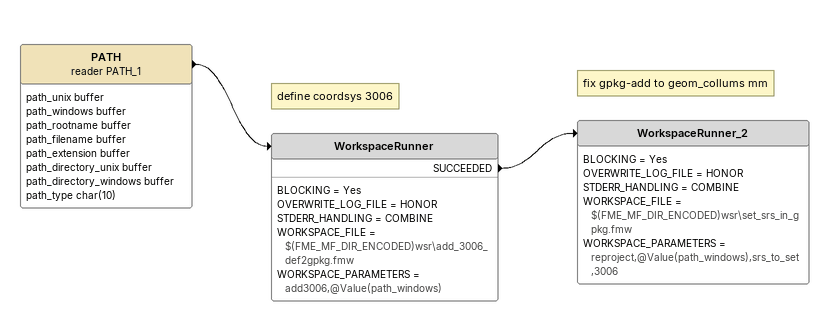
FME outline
PATH (reader PATH_1)
    attributes: path_unix buffer, path_windows buffer, path_rootname buffer, path_filename buffer, path_extension buffer, path_directory_unix buffer, path_directory_windows buffer, path_type char(10)
    -> WorkspaceRunner
Note: define coordsys 3006
WorkspaceRunner
    BLOCKING = Yes
    OVERWRITE_LOG_FILE = HONOR
    STDERR_HANDLING = COMBINE
    WORKSPACE_FILE = $(FME_MF_DIR_ENCODED)wsr\add_3006_def2gpkg.fmw
    WORKSPACE_PARAMETERS = add3006,@Value(path_windows)
    SUCCEEDED -> WorkspaceRunner_2
Note: fix gpkg-add to geom_collums mm
WorkspaceRunner_2
    BLOCKING = Yes
    OVERWRITE_LOG_FILE = HONOR
    STDERR_HANDLING = COMBINE
    WORKSPACE_FILE = $(FME_MF_DIR_ENCODED)wsr\set_srs_in_gpkg.fmw
    WORKSPACE_PARAMETERS = reproject,@Value(path_windows),srs_to_set,3006
